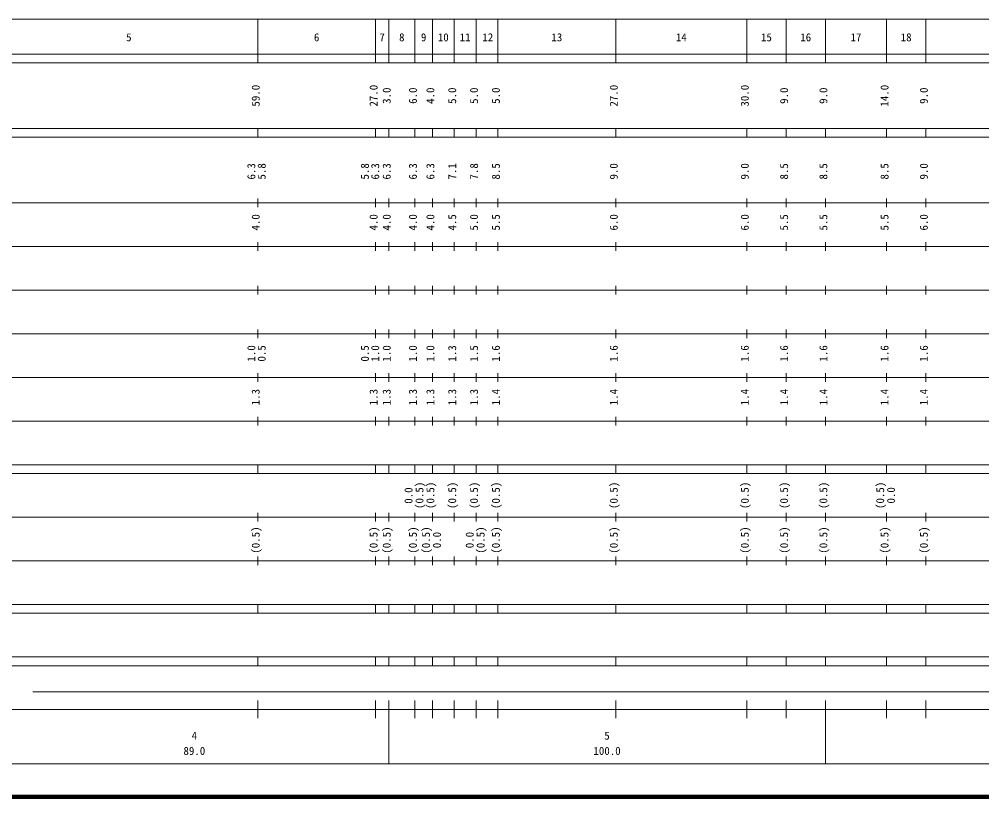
# Model space of a CAD drawing. Units: millimetres on the paper, enlarged 1000 times. Extents: x 40000 to 680000, y 20000 to 380000.
# Drawn here: x 283399 to 503805, y 20000 to 198000 of the extents above; entities that cross this region are included whole.
import ezdxf
from ezdxf.enums import TextEntityAlignment as Align

# ---------------------------------------------------------------- set-up
doc = ezdxf.new("R2010")
doc.units = ezdxf.units.MM
doc.header["$LTSCALE"] = 1000
doc.layers.add('M-TTL', color=2, linetype='Continuous', lineweight=140)
doc.layers.add('M-TTL-BAND', color=7, linetype='Continuous', lineweight=13)
doc.styles.add('ＭＳ ゴシック', font='')
doc.styles.get('ＭＳ ゴシック').set_extended_font_data('MS Gothic')

msp = doc.modelspace()

# ---------------------------------------------------------------- linework, layer by layer
at = {"layer": 'M-TTL'}
msp.add_line((40000, 20000), (680000, 20000), dxfattribs=at)
at = {"layer": 'M-TTL-BAND'}
for p, q in [((68000, 198000), (579000, 198000)), ((338000, 188000), (338000, 198000)), ((365000, 188000), (365000, 198000)), ((368000, 188000), (368000, 198000)), ((374000, 188000), (374000, 198000)), ((378000, 188000), (378000, 198000)), ((383000, 188000), (383000, 198000)), ((388000, 188000), (388000, 198000)), ((393000, 188000), (393000, 198000)), ((420000, 188000), (420000, 198000)), ((450000, 188000), (450000, 198000)), ((459000, 188000), (459000, 198000)), ((468000, 188000), (468000, 198000)), ((482000, 188000), (482000, 198000)), ((491000, 188000), (491000, 198000)), ((40000, 190000), (579000, 190000)), ((40000, 188000), (579000, 188000)), ((40000, 188000), (579000, 188000)), ((40000, 173000), (579000, 173000)), ((338000, 171000), (338000, 173000)), ((365000, 171000), (365000, 173000)), ((368000, 171000), (368000, 173000)), ((374000, 171000), (374000, 173000)), ((378000, 171000), (378000, 173000)), ((383000, 171000), (383000, 173000)), ((388000, 171000), (388000, 173000)), ((393000, 171000), (393000, 173000)), ((420000, 171000), (420000, 173000)), ((450000, 171000), (450000, 173000)), ((459000, 171000), (459000, 173000)), ((468000, 171000), (468000, 173000)), ((482000, 171000), (482000, 173000)), ((491000, 171000), (491000, 173000)), ((40000, 171000), (579000, 171000)), ((338000, 155000), (338000, 157000)), ((365000, 155000), (365000, 157000)), ((368000, 155000), (368000, 157000)), ((374000, 155000), (374000, 157000)), ((378000, 155000), (378000, 157000)), ((383000, 155000), (383000, 157000)), ((388000, 155000), (388000, 157000)), ((393000, 155000), (393000, 157000)), ((420000, 155000), (420000, 157000)), ((450000, 155000), (450000, 157000)), ((459000, 155000), (459000, 157000)), ((468000, 155000), (468000, 157000)), ((482000, 155000), (482000, 157000)), ((491000, 155000), (491000, 157000)), ((40000, 156000), (579000, 156000)), ((46000, 146000), (579000, 146000)), ((338000, 145000), (338000, 147000)), ((365000, 145000), (365000, 147000)), ((368000, 145000), (368000, 147000)), ((374000, 145000), (374000, 147000)), ((378000, 145000), (378000, 147000)), ((383000, 145000), (383000, 147000)), ((388000, 145000), (388000, 147000)), ((393000, 145000), (393000, 147000)), ((420000, 145000), (420000, 147000)), ((450000, 145000), (450000, 147000)), ((459000, 145000), (459000, 147000)), ((468000, 145000), (468000, 147000)), ((482000, 145000), (482000, 147000)), ((491000, 145000), (491000, 147000)), ((338000, 135000), (338000, 137000)), ((365000, 135000), (365000, 137000)), ((368000, 135000), (368000, 137000)), ((374000, 135000), (374000, 137000)), ((378000, 135000), (378000, 137000)), ((383000, 135000), (383000, 137000)), ((388000, 135000), (388000, 137000)), ((393000, 135000), (393000, 137000)), ((420000, 135000), (420000, 137000)), ((450000, 135000), (450000, 137000)), ((459000, 135000), (459000, 137000)), ((468000, 135000), (468000, 137000)), ((482000, 135000), (482000, 137000)), ((491000, 135000), (491000, 137000)), ((52000, 136000), (579000, 136000)), ((46000, 126000), (579000, 126000)), ((338000, 125000), (338000, 127000)), ((365000, 125000), (365000, 127000)), ((368000, 125000), (368000, 127000)), ((374000, 125000), (374000, 127000)), ((378000, 125000), (378000, 127000)), ((383000, 125000), (383000, 127000)), ((388000, 125000), (388000, 127000)), ((393000, 125000), (393000, 127000)), ((420000, 125000), (420000, 127000)), ((450000, 125000), (450000, 127000)), ((459000, 125000), (459000, 127000)), ((468000, 125000), (468000, 127000)), ((482000, 125000), (482000, 127000)), ((491000, 125000), (491000, 127000)), ((338000, 115000), (338000, 117000)), ((365000, 115000), (365000, 117000)), ((368000, 115000), (368000, 117000)), ((374000, 115000), (374000, 117000)), ((378000, 115000), (378000, 117000)), ((383000, 115000), (383000, 117000)), ((388000, 115000), (388000, 117000)), ((393000, 115000), (393000, 117000)), ((420000, 115000), (420000, 117000)), ((450000, 115000), (450000, 117000)), ((459000, 115000), (459000, 117000)), ((468000, 115000), (468000, 117000)), ((482000, 115000), (482000, 117000)), ((491000, 115000), (491000, 117000)), ((52000, 116000), (579000, 116000)), ((46000, 106000), (579000, 106000)), ((338000, 105000), (338000, 107000)), ((365000, 105000), (365000, 107000)), ((368000, 105000), (368000, 107000)), ((374000, 107000), (374000, 105000)), ((378000, 107000), (378000, 105000)), ((383000, 107000), (383000, 105000)), ((388000, 107000), (388000, 105000)), ((393000, 107000), (393000, 105000)), ((420000, 107000), (420000, 105000)), ((450000, 107000), (450000, 105000)), ((459000, 107000), (459000, 105000)), ((468000, 105000), (468000, 107000)), ((482000, 107000), (482000, 105000)), ((491000, 107000), (491000, 105000)), ((40000, 96000), (579000, 96000)), ((338000, 94000), (338000, 96000)), ((365000, 94000), (365000, 96000)), ((368000, 94000), (368000, 96000)), ((374000, 94000), (374000, 96000)), ((378000, 94000), (378000, 96000)), ((383000, 94000), (383000, 96000)), ((388000, 94000), (388000, 96000)), ((393000, 94000), (393000, 96000)), ((420000, 94000), (420000, 96000)), ((450000, 94000), (450000, 96000)), ((459000, 94000), (459000, 96000)), ((468000, 94000), (468000, 96000)), ((482000, 94000), (482000, 96000)), ((491000, 94000), (491000, 96000)), ((40000, 94000), (579000, 94000)), ((49000, 84000), (579000, 84000)), ((338000, 83000), (338000, 85000)), ((365000, 83000), (365000, 85000)), ((368000, 83000), (368000, 85000)), ((374000, 83000), (374000, 85000)), ((378000, 83000), (378000, 85000)), ((383000, 83000), (383000, 85000)), ((388000, 83000), (388000, 85000)), ((393000, 83000), (393000, 85000)), ((420000, 83000), (420000, 85000)), ((450000, 83000), (450000, 85000)), ((459000, 83000), (459000, 85000)), ((468000, 83000), (468000, 85000)), ((482000, 83000), (482000, 85000)), ((491000, 83000), (491000, 85000)), ((338000, 73000), (338000, 75000)), ((365000, 73000), (365000, 75000)), ((368000, 73000), (368000, 75000)), ((374000, 73000), (374000, 75000)), ((378000, 73000), (378000, 75000)), ((383000, 73000), (383000, 75000)), ((388000, 73000), (388000, 75000)), ((393000, 73000), (393000, 75000)), ((420000, 73000), (420000, 75000)), ((450000, 73000), (450000, 75000)), ((459000, 73000), (459000, 75000)), ((468000, 73000), (468000, 75000)), ((482000, 73000), (482000, 75000)), ((491000, 73000), (491000, 75000)), ((40000, 74000), (579000, 74000)), ((40000, 64000), (579000, 64000)), ((338000, 62000), (338000, 64000)), ((365000, 62000), (365000, 64000)), ((368000, 62000), (368000, 64000)), ((374000, 62000), (374000, 64000)), ((378000, 62000), (378000, 64000)), ((383000, 62000), (383000, 64000)), ((388000, 62000), (388000, 64000)), ((393000, 62000), (393000, 64000)), ((420000, 62000), (420000, 64000)), ((450000, 62000), (450000, 64000)), ((459000, 62000), (459000, 64000)), ((468000, 62000), (468000, 64000)), ((482000, 62000), (482000, 64000)), ((491000, 62000), (491000, 64000)), ((40000, 62000), (579000, 62000)), ((40000, 52000), (579000, 52000)), ((338000, 50000), (338000, 52000)), ((365000, 50000), (365000, 52000)), ((368000, 50000), (368000, 52000)), ((374000, 50000), (374000, 52000)), ((378000, 50000), (378000, 52000)), ((383000, 50000), (383000, 52000)), ((388000, 50000), (388000, 52000)), ((393000, 50000), (393000, 52000)), ((420000, 50000), (420000, 52000)), ((450000, 50000), (450000, 52000)), ((459000, 50000), (459000, 52000)), ((468000, 50000), (468000, 52000)), ((482000, 50000), (482000, 52000)), ((491000, 50000), (491000, 52000)), ((40000, 50000), (579000, 50000)), ((286500, 44000), (552000, 44000)), ((338000, 38000), (338000, 42000)), ((365000, 38000), (365000, 42000)), ((368000, 27500), (368000, 42000)), ((374000, 38000), (374000, 42000)), ((378000, 38000), (378000, 42000)), ((383000, 38000), (383000, 42000)), ((383000, 38000), (383000, 42000)), ((388000, 38000), (388000, 42000)), ((393000, 38000), (393000, 42000)), ((420000, 38000), (420000, 42000)), ((450000, 38000), (450000, 42000)), ((459000, 38000), (459000, 42000)), ((468000, 27500), (468000, 42000)), ((482000, 38000), (482000, 42000)), ((491000, 38000), (491000, 42000)), ((40000, 40000), (579000, 40000)), ((68000, 27500), (579000, 27500))]:
    msp.add_line(p, q, dxfattribs=at)

# ---------------------------------------------------------------- texts
at = {"layer": 'M-TTL-BAND', "style": 'ＭＳ ゴシック'}
for s, p in [('5', (308500, 192405)), ('6', (351500, 192405)), ('7', (366500, 192405)), ('8', (371000, 192405)), ('9', (376000, 192405)), ('10', (380500, 192405)), ('11', (385500, 192405)), ('12', (390684, 192405)), ('13', (406500, 192405)), ('14', (435000, 192405)), ('15', (454500, 192405)), ('16', (463500, 192405)), ('17', (475000, 192405)), ('18', (486500, 192405)), ('4', (323500, 32523)), ('5', (418000, 32523)), ('89.0', (323500, 29033)), ('100.0', (418000, 29033))]:
    msp.add_text(s, height=1833, dxfattribs=at).set_placement(p, align=Align.BOTTOM_CENTER)
for s, p in [('59.0', (339000, 180500)), ('27.0', (366000, 180500)), ('3.0', (369000, 180500)), ('6.0', (375000, 180500)), ('4.0', (379000, 180500)), ('5.0', (384000, 180500)), ('5.0', (389000, 180500)), ('5.0', (394000, 180500)), ('27.0', (421000, 180500)), ('30.0', (451000, 180500)), ('9.0', (460000, 180500)), ('9.0', (469000, 180500)), ('14.0', (483000, 180500)), ('9.0', (492000, 180500)), ('6.3', (338000, 163174)), ('5.8', (340370, 163174)), ('5.8', (364000, 163174)), ('6.3', (366370, 163174)), ('6.3', (369000, 163174)), ('6.3', (375000, 163174)), ('6.3', (379000, 163174)), ('7.1', (384000, 163174)), ('7.8', (389000, 163174)), ('8.5', (394000, 163174)), ('9.0', (421000, 163174)), ('9.0', (451000, 163174)), ('8.5', (460000, 163174)), ('8.5', (469000, 163174)), ('8.5', (483000, 163174)), ('9.0', (492000, 163174)), ('4.0', (339000, 151500)), ('4.0', (366000, 151500)), ('4.0', (369000, 151500)), ('4.0', (375000, 151500)), ('4.0', (379000, 151500)), ('4.5', (384000, 151500)), ('5.0', (389000, 151500)), ('5.5', (394000, 151500)), ('6.0', (421000, 151500)), ('6.0', (451000, 151500)), ('5.5', (460000, 151500)), ('5.5', (469000, 151500)), ('5.5', (483000, 151500)), ('6.0', (492000, 151500)), ('1.0', (338000, 121500)), ('0.5', (340370, 121500)), ('0.5', (364000, 121500)), ('1.0', (366370, 121500)), ('1.0', (369000, 121500)), ('1.0', (375000, 121500)), ('1.0', (379000, 121500)), ('1.3', (384000, 121500)), ('1.5', (389000, 121500)), ('1.6', (394000, 121500)), ('1.6', (421000, 121500)), ('1.6', (451000, 121500)), ('1.6', (460000, 121500)), ('1.6', (469000, 121500)), ('1.6', (483000, 121500)), ('1.6', (492000, 121500)), ('1.3', (339000, 111500)), ('1.3', (366000, 111500)), ('1.3', (369000, 111500)), ('1.3', (375000, 111500)), ('1.3', (379000, 111500)), ('1.3', (384000, 111500)), ('1.3', (389000, 111500)), ('1.4', (394000, 111500)), ('1.4', (421000, 111500)), ('1.4', (451000, 111500)), ('1.4', (460000, 111500)), ('1.4', (469000, 111500)), ('1.4', (483000, 111500)), ('1.4', (492000, 111500)), ('0.0', (374000, 88951)), ('(0.5)', (376500, 89000)), ('(0.5)', (379000, 89000)), ('(0.5)', (384000, 89000)), ('(0.5)', (389000, 89000)), ('(0.5)', (394000, 89000)), ('(0.5)', (421000, 89000)), ('(0.5)', (451000, 89000)), ('(0.5)', (460000, 89000)), ('(0.5)', (469000, 89000)), ('(0.5)', (482000, 89000)), ('0.0', (484500, 89000)), ('(0.5)', (339000, 78764)), ('(0.5)', (366000, 78764)), ('(0.5)', (369000, 78764)), ('(0.5)', (375000, 78764)), ('(0.5)', (378000, 78764)), ('0.0', (380500, 78764)), ('0.0', (388000, 78764)), ('(0.5)', (390511, 78764)), ('(0.5)', (394000, 78764)), ('(0.5)', (421000, 78764)), ('(0.5)', (451000, 78764)), ('(0.5)', (460000, 78764)), ('(0.5)', (469000, 78764)), ('(0.5)', (483000, 78764)), ('(0.5)', (492000, 78764))]:
    msp.add_text(s, height=1833, rotation=90, dxfattribs=at).set_placement(p, align=Align.BOTTOM_CENTER)

doc.saveas('drawing.dxf')
